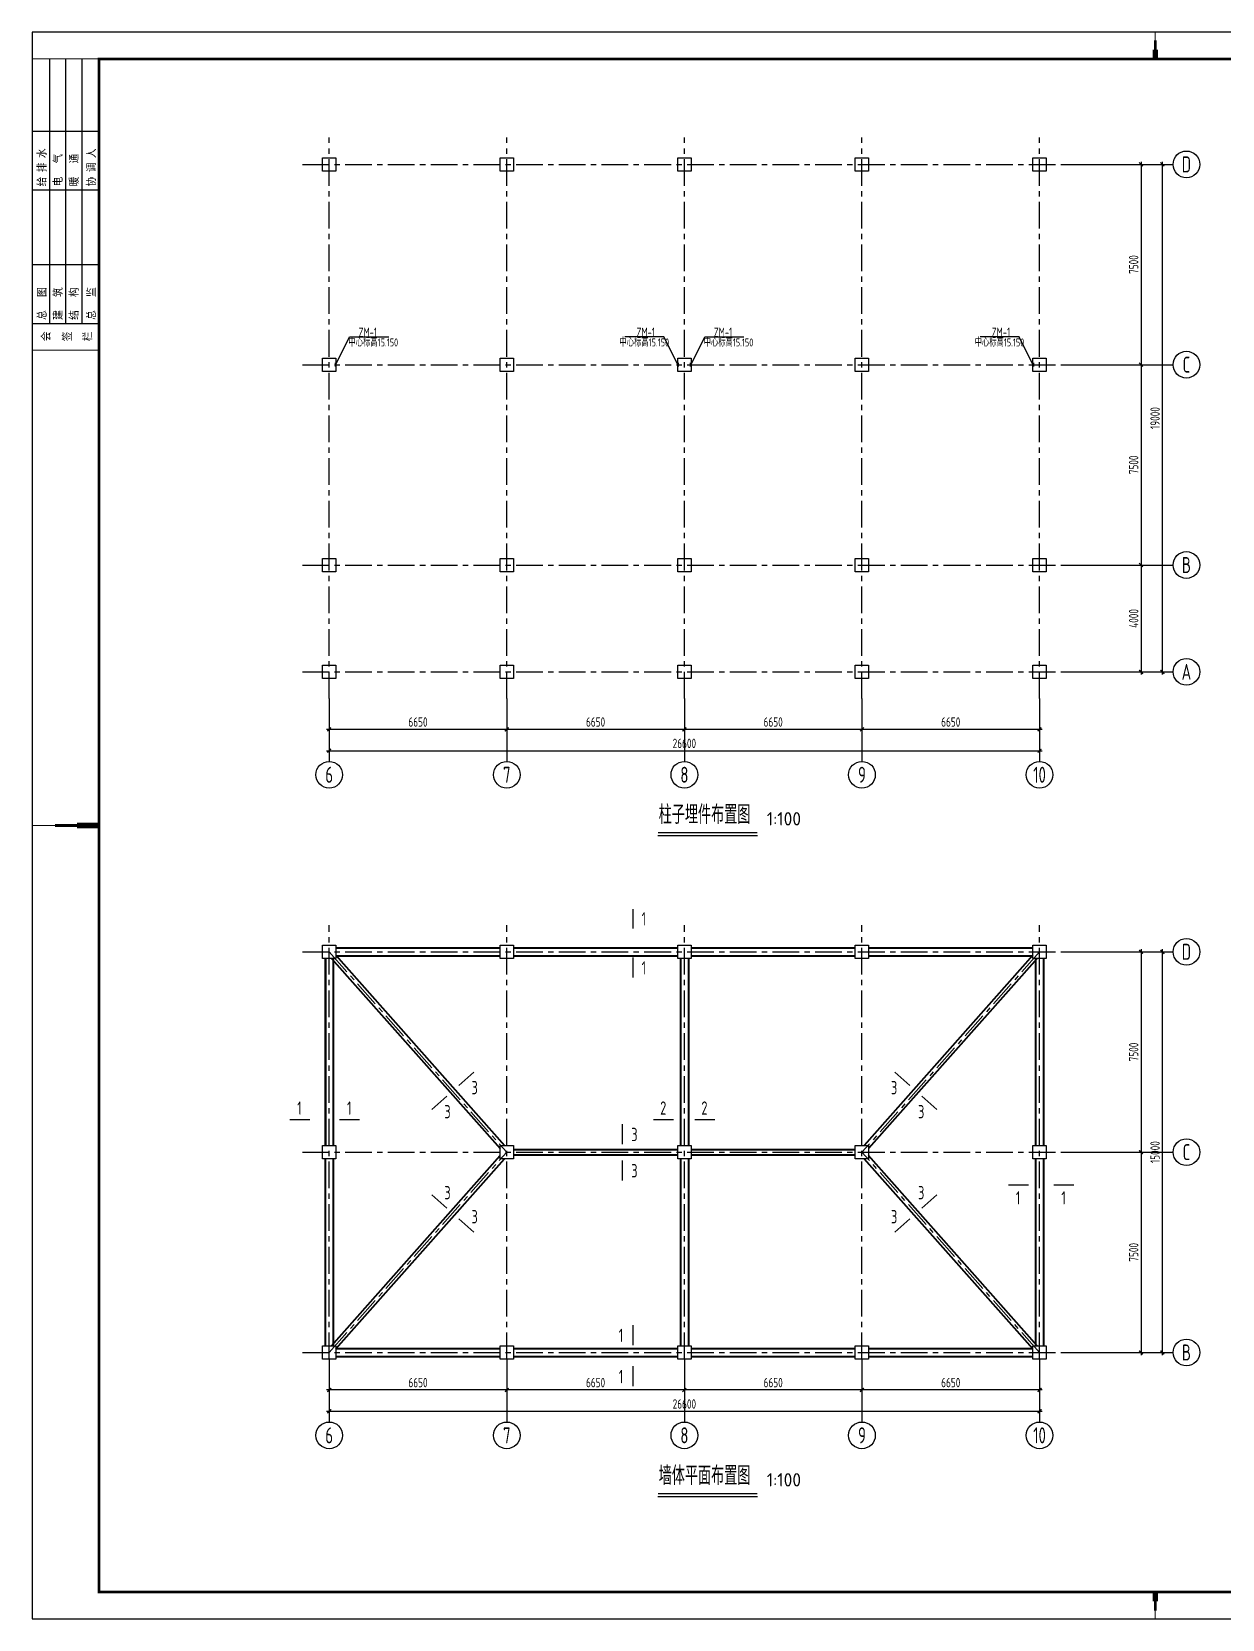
# Model space of a CAD drawing. Extents: x 665703 to 1047784, y -160603 to 92239.
# Drawn here: x 963647 to 1008227, y -89556 to -30121 of the extents above; entities that cross this region are included whole.
import ezdxf
from ezdxf.enums import TextEntityAlignment as Align

# ---------------------------------------------------------------- set-up
doc = ezdxf.new("R2010")
doc.units = 0
doc.header["$LTSCALE"] = 800
doc.linetypes.add('CENTER', pattern=[2, 1.25, -0.25, 0.25, -0.25])
doc.layers.get('0').update_dxf_attribs({"linetype": 'CONTINUOUS'})
doc.layers.get('Defpoints').update_dxf_attribs({"linetype": 'CONTINUOUS'})
for name, color, linetype in [('AXIS', 4, 'CENTER'), ('COLU', 3, 'CONTINUOUS'), ('DIM', 2, 'CONTINUOUS'), ('NUM', 7, 'CONTINUOUS'), ('TEXT', 7, 'CONTINUOUS'), ('THICK', 6, 'CONTINUOUS'), ('TK', 7, 'CONTINUOUS'), ('细线', 7, 'CONTINUOUS')]:
    doc.layers.add(name, color=color, linetype=linetype)
doc.layers.add('实体线', color=3, linetype='CONTINUOUS', lineweight=35)
doc.styles.add('BIAOZHU', font='tssdeng.shx', dxfattribs={"width": 0.7, "bigfont": 'tssdchn.shx'})
doc.styles.get("Standard").update_dxf_attribs({"font": 'tssdeng.shx', "width": 0.7, "bigfont": 'tssdchn.shx'})
doc.styles.add('TSSD_Axis', font='tssdeng.shx', dxfattribs={"width": 0.7, "bigfont": 'tssdchn.shx'})
doc.styles.add('TSSD_Dimension', font='Tssdeng.shx', dxfattribs={"width": 0.75, "bigfont": 'hztxt.shx'})
doc.styles.add('TSSD_Label', font='Tssdeng.shx', dxfattribs={"width": 0.7, "bigfont": 'hztxt.shx'})
doc.styles.add('TSSD_Norm', font='Tssdeng.shx', dxfattribs={"bigfont": 'hztxt.shx'})
doc.dimstyles.new('TSSD_100_100', dxfattribs={"dimtxt": 350, "dimasz": 100, "dimexe": 100, "dimexo": 250, "dimgap": 100, "dimtad": 1, "dimdec": 0, "dimzin": 0, "dimdsep": 46, "dimtxsty": 'TSSD_Dimension', "dimblk": 'ARCHTICK', "dimcen": 0, "dimdle": 100, "dimclrt": 7, "dimadec": 0, "dimazin": 0, "dimtfac": 1, "dimtdec": 0, "dimtix": 1, "dimtmove": 2, "dimatfit": 3, "dimldrblk": 'ARCHTICK', "dimfxl": 0, "dimtolj": 1, "dimtzin": 0, "dimarcsym": 0})

# ---------------------------------------------------------------- blocks, each defined once
blk = doc.blocks.new('ts_axno')
at = {"color": 0, "linetype": 'ByBlock', "lineweight": -2}
blk.add_circle((0, 0), 0.5, dxfattribs=at)
at = {"color": 0, "linetype": 'ByBlock', "lineweight": -2, "style": 'TSSD_Axis', "width": 0.7}
blk.add_attdef('A', text='', height=0.6, dxfattribs=at).set_placement((0, 0), align=Align.MIDDLE_CENTER)
blk = doc.blocks.new('_ArchTick')
at = {"color": 0, "const_width": 0.5}
blk.add_lwpolyline([(-0.71, -0.71), (0.71, 0.71)], dxfattribs=at)
blk = doc.blocks.new('*D295')
at = {"layer": 'Defpoints', "color": 0, "transparency": 16777216}
for p in [(994735, -55086), (1001385, -55086), (994735, -56239)]:
    blk.add_point(p, dxfattribs=at)
at = {"layer": 'DIM', "color": 0, "lineweight": -2, "transparency": 16777216}
for p, q in [((994735, -55336), (994735, -56339)), ((1001385, -55336), (1001385, -56339)), ((1001485, -56239), (994635, -56239))]:
    blk.add_line(p, q, dxfattribs=at)
at = {"layer": 'DIM', "color": 0, "lineweight": -2, "transparency": 16777216, "xscale": 100, "yscale": 100, "zscale": 100, "rotation": 180}
blk.add_blockref('_ArchTick', (994735, -56239), dxfattribs=at)
at = {"layer": 'DIM', "color": 0, "lineweight": -2, "transparency": 16777216, "xscale": 100, "yscale": 100, "zscale": 100}
blk.add_blockref('_ArchTick', (1001385, -56239), dxfattribs=at)
at = {"layer": 'DIM', "color": 7, "transparency": 16777216, "insert": (998060, -55964), "char_height": 350, "attachment_point": 5, "style": 'TSSD_Dimension'}
blk.add_mtext('\\A1;6650', dxfattribs=at)
blk = doc.blocks.new('*D296')
at = {"layer": 'Defpoints', "color": 0, "transparency": 16777216}
for p in [(988085, -55086), (994735, -55086), (988085, -56239)]:
    blk.add_point(p, dxfattribs=at)
at = {"layer": 'DIM', "color": 0, "lineweight": -2, "transparency": 16777216}
for p, q in [((988085, -55336), (988085, -56339)), ((994735, -55336), (994735, -56339)), ((994835, -56239), (987985, -56239))]:
    blk.add_line(p, q, dxfattribs=at)
at = {"layer": 'DIM', "color": 0, "lineweight": -2, "transparency": 16777216, "xscale": 100, "yscale": 100, "zscale": 100, "rotation": 180}
blk.add_blockref('_ArchTick', (988085, -56239), dxfattribs=at)
at = {"layer": 'DIM', "color": 0, "lineweight": -2, "transparency": 16777216, "xscale": 100, "yscale": 100, "zscale": 100}
blk.add_blockref('_ArchTick', (994735, -56239), dxfattribs=at)
at = {"layer": 'DIM', "color": 7, "transparency": 16777216, "insert": (991410, -55964), "char_height": 350, "attachment_point": 5, "style": 'TSSD_Dimension'}
blk.add_mtext('\\A1;6650', dxfattribs=at)
blk = doc.blocks.new('*D297')
at = {"layer": 'Defpoints', "color": 0, "transparency": 16777216}
for p in [(981435, -55086), (988085, -55086), (981435, -56239)]:
    blk.add_point(p, dxfattribs=at)
at = {"layer": 'DIM', "color": 0, "lineweight": -2, "transparency": 16777216}
for p, q in [((981435, -55336), (981435, -56339)), ((988085, -55336), (988085, -56339)), ((988185, -56239), (981335, -56239))]:
    blk.add_line(p, q, dxfattribs=at)
at = {"layer": 'DIM', "color": 0, "lineweight": -2, "transparency": 16777216, "xscale": 100, "yscale": 100, "zscale": 100, "rotation": 180}
blk.add_blockref('_ArchTick', (981435, -56239), dxfattribs=at)
at = {"layer": 'DIM', "color": 0, "lineweight": -2, "transparency": 16777216, "xscale": 100, "yscale": 100, "zscale": 100}
blk.add_blockref('_ArchTick', (988085, -56239), dxfattribs=at)
at = {"layer": 'DIM', "color": 7, "transparency": 16777216, "insert": (984760, -55964), "char_height": 350, "attachment_point": 5, "style": 'TSSD_Dimension'}
blk.add_mtext('\\A1;6650', dxfattribs=at)
blk = doc.blocks.new('*D298')
at = {"layer": 'Defpoints', "color": 0, "transparency": 16777216}
for p in [(974785, -55086), (981435, -55086), (974785, -56239)]:
    blk.add_point(p, dxfattribs=at)
at = {"layer": 'DIM', "color": 0, "lineweight": -2, "transparency": 16777216}
for p, q in [((974785, -55336), (974785, -56339)), ((981435, -55336), (981435, -56339)), ((981535, -56239), (974685, -56239))]:
    blk.add_line(p, q, dxfattribs=at)
at = {"layer": 'DIM', "color": 0, "lineweight": -2, "transparency": 16777216, "xscale": 100, "yscale": 100, "zscale": 100, "rotation": 180}
blk.add_blockref('_ArchTick', (974785, -56239), dxfattribs=at)
at = {"layer": 'DIM', "color": 0, "lineweight": -2, "transparency": 16777216, "xscale": 100, "yscale": 100, "zscale": 100}
blk.add_blockref('_ArchTick', (981435, -56239), dxfattribs=at)
at = {"layer": 'DIM', "color": 7, "transparency": 16777216, "insert": (978110, -55964), "char_height": 350, "attachment_point": 5, "style": 'TSSD_Dimension'}
blk.add_mtext('\\A1;6650', dxfattribs=at)
blk = doc.blocks.new('*D299')
at = {"layer": 'Defpoints', "color": 0, "transparency": 16777216}
for p in [(974785, -55086), (1001385, -55086), (1001385, -57039)]:
    blk.add_point(p, dxfattribs=at)
at = {"layer": 'DIM', "color": 0, "lineweight": -2, "transparency": 16777216}
for p, q in [((974785, -55336), (974785, -57139)), ((1001385, -55336), (1001385, -57139)), ((974685, -57039), (1001485, -57039))]:
    blk.add_line(p, q, dxfattribs=at)
at = {"layer": 'DIM', "color": 0, "lineweight": -2, "transparency": 16777216, "xscale": 100, "yscale": 100, "zscale": 100, "rotation": 180}
blk.add_blockref('_ArchTick', (974785, -57039), dxfattribs=at)
at = {"layer": 'DIM', "color": 0, "lineweight": -2, "transparency": 16777216, "xscale": 100, "yscale": 100, "zscale": 100}
blk.add_blockref('_ArchTick', (1001385, -57039), dxfattribs=at)
at = {"layer": 'DIM', "color": 7, "transparency": 16777216, "insert": (988085, -56764), "char_height": 350, "attachment_point": 5, "style": 'TSSD_Dimension'}
blk.add_mtext('\\A1;26600', dxfattribs=at)
blk = doc.blocks.new('*D300')
at = {"layer": 'Defpoints', "color": 0, "transparency": 16777216}
for p in [(1002385, -35086), (1002385, -42586), (1005185, -42586)]:
    blk.add_point(p, dxfattribs=at)
at = {"layer": 'DIM', "color": 0, "lineweight": -2, "transparency": 16777216}
for p, q in [((1005185, -34986), (1005185, -42686)), ((1002635, -35086), (1005285, -35086)), ((1002635, -42586), (1005285, -42586))]:
    blk.add_line(p, q, dxfattribs=at)
at = {"layer": 'DIM', "color": 0, "lineweight": -2, "transparency": 16777216, "xscale": 100, "yscale": 100, "zscale": 100}
for p, rotation in [((1005185, -35086), 90), ((1005185, -42586), 270)]:
    blk.add_blockref('_ArchTick', p, dxfattribs=dict(at, rotation=rotation))
at = {"layer": 'DIM', "color": 7, "transparency": 16777216, "insert": (1004910, -38836), "char_height": 350, "attachment_point": 5, "rotation": 90, "style": 'TSSD_Dimension'}
blk.add_mtext('\\A1;7500', dxfattribs=at)
blk = doc.blocks.new('*D301')
at = {"layer": 'Defpoints', "color": 0, "transparency": 16777216}
for p in [(1002385, -42586), (1002385, -50086), (1005185, -50086)]:
    blk.add_point(p, dxfattribs=at)
at = {"layer": 'DIM', "color": 0, "lineweight": -2, "transparency": 16777216}
for p, q in [((1002635, -42586), (1005285, -42586)), ((1005185, -42486), (1005185, -50186)), ((1002635, -50086), (1005285, -50086))]:
    blk.add_line(p, q, dxfattribs=at)
at = {"layer": 'DIM', "color": 0, "lineweight": -2, "transparency": 16777216, "xscale": 100, "yscale": 100, "zscale": 100}
for p, rotation in [((1005185, -42586), 90), ((1005185, -50086), 270)]:
    blk.add_blockref('_ArchTick', p, dxfattribs=dict(at, rotation=rotation))
at = {"layer": 'DIM', "color": 7, "transparency": 16777216, "insert": (1004910, -46336), "char_height": 350, "attachment_point": 5, "rotation": 90, "style": 'TSSD_Dimension'}
blk.add_mtext('\\A1;7500', dxfattribs=at)
blk = doc.blocks.new('*D302')
at = {"layer": 'Defpoints', "color": 0, "transparency": 16777216}
for p in [(1002385, -50086), (1002385, -54086), (1005185, -54086)]:
    blk.add_point(p, dxfattribs=at)
at = {"layer": 'DIM', "color": 0, "lineweight": -2, "transparency": 16777216}
for p, q in [((1002635, -50086), (1005285, -50086)), ((1005185, -49986), (1005185, -54186)), ((1002635, -54086), (1005285, -54086))]:
    blk.add_line(p, q, dxfattribs=at)
at = {"layer": 'DIM', "color": 0, "lineweight": -2, "transparency": 16777216, "xscale": 100, "yscale": 100, "zscale": 100}
for p, rotation in [((1005185, -50086), 90), ((1005185, -54086), 270)]:
    blk.add_blockref('_ArchTick', p, dxfattribs=dict(at, rotation=rotation))
at = {"layer": 'DIM', "color": 7, "transparency": 16777216, "insert": (1004910, -52086), "char_height": 350, "attachment_point": 5, "rotation": 90, "style": 'TSSD_Dimension'}
blk.add_mtext('\\A1;4000', dxfattribs=at)
blk = doc.blocks.new('*D303')
at = {"layer": 'Defpoints', "color": 0, "transparency": 16777216}
for p in [(1002385, -35086), (1005985, -35086), (1002385, -54086)]:
    blk.add_point(p, dxfattribs=at)
at = {"layer": 'DIM', "color": 0, "lineweight": -2, "transparency": 16777216}
for p, q in [((1005985, -54186), (1005985, -34986)), ((1002635, -35086), (1006085, -35086)), ((1002635, -54086), (1006085, -54086))]:
    blk.add_line(p, q, dxfattribs=at)
at = {"layer": 'DIM', "color": 0, "lineweight": -2, "transparency": 16777216, "xscale": 100, "yscale": 100, "zscale": 100}
for p, rotation in [((1005985, -35086), 90), ((1005985, -54086), 270)]:
    blk.add_blockref('_ArchTick', p, dxfattribs=dict(at, rotation=rotation))
at = {"layer": 'DIM', "color": 7, "transparency": 16777216, "insert": (1005710, -44586), "char_height": 350, "attachment_point": 5, "rotation": 90, "style": 'TSSD_Dimension'}
blk.add_mtext('\\A1;19000', dxfattribs=at)
blk = doc.blocks.new('*D304')
at = {"layer": 'Defpoints', "color": 0, "transparency": 16777216}
for p in [(994735, -79818), (1001385, -79818), (994735, -80971)]:
    blk.add_point(p, dxfattribs=at)
at = {"layer": 'DIM', "color": 0, "lineweight": -2, "transparency": 16777216}
for p, q in [((994735, -80068), (994735, -81071)), ((1001385, -80068), (1001385, -81071)), ((1001485, -80971), (994635, -80971))]:
    blk.add_line(p, q, dxfattribs=at)
at = {"layer": 'DIM', "color": 0, "lineweight": -2, "transparency": 16777216, "xscale": 100, "yscale": 100, "zscale": 100, "rotation": 180}
blk.add_blockref('_ArchTick', (994735, -80971), dxfattribs=at)
at = {"layer": 'DIM', "color": 0, "lineweight": -2, "transparency": 16777216, "xscale": 100, "yscale": 100, "zscale": 100}
blk.add_blockref('_ArchTick', (1001385, -80971), dxfattribs=at)
at = {"layer": 'DIM', "color": 7, "transparency": 16777216, "insert": (998060, -80696), "char_height": 350, "attachment_point": 5, "style": 'TSSD_Dimension'}
blk.add_mtext('\\A1;6650', dxfattribs=at)
blk = doc.blocks.new('*D305')
at = {"layer": 'Defpoints', "color": 0, "transparency": 16777216}
for p in [(988085, -79818), (994735, -79818), (988085, -80971)]:
    blk.add_point(p, dxfattribs=at)
at = {"layer": 'DIM', "color": 0, "lineweight": -2, "transparency": 16777216}
for p, q in [((988085, -80068), (988085, -81071)), ((994735, -80068), (994735, -81071)), ((994835, -80971), (987985, -80971))]:
    blk.add_line(p, q, dxfattribs=at)
at = {"layer": 'DIM', "color": 0, "lineweight": -2, "transparency": 16777216, "xscale": 100, "yscale": 100, "zscale": 100, "rotation": 180}
blk.add_blockref('_ArchTick', (988085, -80971), dxfattribs=at)
at = {"layer": 'DIM', "color": 0, "lineweight": -2, "transparency": 16777216, "xscale": 100, "yscale": 100, "zscale": 100}
blk.add_blockref('_ArchTick', (994735, -80971), dxfattribs=at)
at = {"layer": 'DIM', "color": 7, "transparency": 16777216, "insert": (991410, -80696), "char_height": 350, "attachment_point": 5, "style": 'TSSD_Dimension'}
blk.add_mtext('\\A1;6650', dxfattribs=at)
blk = doc.blocks.new('*D306')
at = {"layer": 'Defpoints', "color": 0, "transparency": 16777216}
for p in [(981435, -79818), (988085, -79818), (981435, -80971)]:
    blk.add_point(p, dxfattribs=at)
at = {"layer": 'DIM', "color": 0, "lineweight": -2, "transparency": 16777216}
for p, q in [((981435, -80068), (981435, -81071)), ((988085, -80068), (988085, -81071)), ((988185, -80971), (981335, -80971))]:
    blk.add_line(p, q, dxfattribs=at)
at = {"layer": 'DIM', "color": 0, "lineweight": -2, "transparency": 16777216, "xscale": 100, "yscale": 100, "zscale": 100, "rotation": 180}
blk.add_blockref('_ArchTick', (981435, -80971), dxfattribs=at)
at = {"layer": 'DIM', "color": 0, "lineweight": -2, "transparency": 16777216, "xscale": 100, "yscale": 100, "zscale": 100}
blk.add_blockref('_ArchTick', (988085, -80971), dxfattribs=at)
at = {"layer": 'DIM', "color": 7, "transparency": 16777216, "insert": (984760, -80696), "char_height": 350, "attachment_point": 5, "style": 'TSSD_Dimension'}
blk.add_mtext('\\A1;6650', dxfattribs=at)
blk = doc.blocks.new('*D307')
at = {"layer": 'Defpoints', "color": 0, "transparency": 16777216}
for p in [(974785, -79818), (981435, -79818), (974785, -80971)]:
    blk.add_point(p, dxfattribs=at)
at = {"layer": 'DIM', "color": 0, "lineweight": -2, "transparency": 16777216}
for p, q in [((974785, -80068), (974785, -81071)), ((981435, -80068), (981435, -81071)), ((981535, -80971), (974685, -80971))]:
    blk.add_line(p, q, dxfattribs=at)
at = {"layer": 'DIM', "color": 0, "lineweight": -2, "transparency": 16777216, "xscale": 100, "yscale": 100, "zscale": 100, "rotation": 180}
blk.add_blockref('_ArchTick', (974785, -80971), dxfattribs=at)
at = {"layer": 'DIM', "color": 0, "lineweight": -2, "transparency": 16777216, "xscale": 100, "yscale": 100, "zscale": 100}
blk.add_blockref('_ArchTick', (981435, -80971), dxfattribs=at)
at = {"layer": 'DIM', "color": 7, "transparency": 16777216, "insert": (978110, -80696), "char_height": 350, "attachment_point": 5, "style": 'TSSD_Dimension'}
blk.add_mtext('\\A1;6650', dxfattribs=at)
blk = doc.blocks.new('*D308')
at = {"layer": 'Defpoints', "color": 0, "transparency": 16777216}
for p in [(974785, -79818), (1001385, -79818), (1001385, -81771)]:
    blk.add_point(p, dxfattribs=at)
at = {"layer": 'DIM', "color": 0, "lineweight": -2, "transparency": 16777216}
for p, q in [((974785, -80068), (974785, -81871)), ((1001385, -80068), (1001385, -81871)), ((974685, -81771), (1001485, -81771))]:
    blk.add_line(p, q, dxfattribs=at)
at = {"layer": 'DIM', "color": 0, "lineweight": -2, "transparency": 16777216, "xscale": 100, "yscale": 100, "zscale": 100, "rotation": 180}
blk.add_blockref('_ArchTick', (974785, -81771), dxfattribs=at)
at = {"layer": 'DIM', "color": 0, "lineweight": -2, "transparency": 16777216, "xscale": 100, "yscale": 100, "zscale": 100}
blk.add_blockref('_ArchTick', (1001385, -81771), dxfattribs=at)
at = {"layer": 'DIM', "color": 7, "transparency": 16777216, "insert": (988085, -81496), "char_height": 350, "attachment_point": 5, "style": 'TSSD_Dimension'}
blk.add_mtext('\\A1;26600', dxfattribs=at)
blk = doc.blocks.new('*D309')
at = {"layer": 'Defpoints', "color": 0, "transparency": 16777216}
for p in [(1002385, -64568), (1002385, -72068), (1005185, -72068)]:
    blk.add_point(p, dxfattribs=at)
at = {"layer": 'DIM', "color": 0, "lineweight": -2, "transparency": 16777216}
for p, q in [((1002635, -64568), (1005285, -64568)), ((1005185, -64468), (1005185, -72168)), ((1002635, -72068), (1005285, -72068))]:
    blk.add_line(p, q, dxfattribs=at)
at = {"layer": 'DIM', "color": 0, "lineweight": -2, "transparency": 16777216, "xscale": 100, "yscale": 100, "zscale": 100}
for p, rotation in [((1005185, -64568), 90), ((1005185, -72068), 270)]:
    blk.add_blockref('_ArchTick', p, dxfattribs=dict(at, rotation=rotation))
at = {"layer": 'DIM', "color": 7, "transparency": 16777216, "insert": (1004910, -68318), "char_height": 350, "attachment_point": 5, "rotation": 90, "style": 'TSSD_Dimension'}
blk.add_mtext('\\A1;7500', dxfattribs=at)
blk = doc.blocks.new('*D310')
at = {"layer": 'Defpoints', "color": 0, "transparency": 16777216}
for p in [(1002385, -72068), (1002385, -79568), (1005185, -79568)]:
    blk.add_point(p, dxfattribs=at)
at = {"layer": 'DIM', "color": 0, "lineweight": -2, "transparency": 16777216}
for p, q in [((1002635, -72068), (1005285, -72068)), ((1005185, -71968), (1005185, -79668)), ((1002635, -79568), (1005285, -79568))]:
    blk.add_line(p, q, dxfattribs=at)
at = {"layer": 'DIM', "color": 0, "lineweight": -2, "transparency": 16777216, "xscale": 100, "yscale": 100, "zscale": 100}
for p, rotation in [((1005185, -72068), 90), ((1005185, -79568), 270)]:
    blk.add_blockref('_ArchTick', p, dxfattribs=dict(at, rotation=rotation))
at = {"layer": 'DIM', "color": 7, "transparency": 16777216, "insert": (1004910, -75818), "char_height": 350, "attachment_point": 5, "rotation": 90, "style": 'TSSD_Dimension'}
blk.add_mtext('\\A1;7500', dxfattribs=at)
blk = doc.blocks.new('*D311')
at = {"layer": 'Defpoints', "color": 0, "transparency": 16777216}
for p in [(1002385, -64568), (1005985, -64568), (1002635, -79568)]:
    blk.add_point(p, dxfattribs=at)
at = {"layer": 'DIM', "color": 0, "lineweight": -2, "transparency": 16777216}
for p, q in [((1002635, -64568), (1006085, -64568)), ((1005985, -79668), (1005985, -64468)), ((1002885, -79568), (1006085, -79568))]:
    blk.add_line(p, q, dxfattribs=at)
at = {"layer": 'DIM', "color": 0, "lineweight": -2, "transparency": 16777216, "xscale": 100, "yscale": 100, "zscale": 100}
for p, rotation in [((1005985, -64568), 90), ((1005985, -79568), 270)]:
    blk.add_blockref('_ArchTick', p, dxfattribs=dict(at, rotation=rotation))
at = {"layer": 'DIM', "color": 7, "transparency": 16777216, "insert": (1005710, -72068), "char_height": 350, "attachment_point": 5, "rotation": 90, "style": 'TSSD_Dimension'}
blk.add_mtext('\\A1;15000', dxfattribs=at)
blk = doc.blocks.new('_NONE')
at = {"color": 0, "linetype": 'ByBlock'}
blk.add_circle((0, 0), 0.25, dxfattribs=at)
blk = doc.blocks.new('MI')
at = {"layer": 'TK'}
for points, const_width in [([(42050, 58400), (42050, 58750)], 200), ([(42050, 58400), (42050, 59100)], 100), ([(42050, 59400), (42050, 58400)], 35), ([(0, 29700), (2500, 29700)], 35), ([(2500, 29700), (850, 29700)], 100), ([(2500, 29700), (1675, 29700)], 200), ([(83100, 29700), (83450, 29700)], 200), ([(83100, 29700), (83800, 29700)], 100), ([(84100, 29700), (83100, 29700)], 35), ([(42050, 1000), (42050, 650)], 200), ([(42050, 1000), (42050, 300)], 100), ([(42050, 0), (42050, 1000)], 35)]:
    blk.add_lwpolyline(points, dxfattribs=dict(at, const_width=const_width))

msp = doc.modelspace()

# ---------------------------------------------------------------- linework, layer by layer
at = {"layer": 'AXIS'}
for p, q in [((974785.2, -55085.8), (974785.2, -34085.8)), ((981435.2, -55085.8), (981435.2, -34085.8)), ((988085.2, -55085.8), (988085.2, -34085.8)), ((994735.2, -55085.8), (994735.2, -34085.8)), ((1001385.2, -55085.8), (1001385.2, -34085.8)), ((973785.2, -35085.8), (1002385.2, -35085.8)), ((973785.2, -42585.8), (1002385.2, -42585.8)), ((973785.2, -50085.8), (1002385.2, -50085.8)), ((973785.2, -54085.8), (1002385.2, -54085.8)), ((974785.2, -79817.6), (974785.2, -63567.6)), ((981435.2, -79817.6), (981435.2, -63567.6)), ((988085.2, -79817.6), (988085.2, -63567.6)), ((994735.2, -79817.6), (994735.2, -63567.6)), ((1001385.2, -79817.6), (1001385.2, -63567.6)), ((973785.2, -64567.6), (1002385.2, -64567.6)), ((974785.2, -64567.6), (981435.2, -72067.6)), ((1001385.2, -64567.6), (994735.2, -72067.6)), ((973785.2, -72067.6), (1002385.2, -72067.6)), ((974785.2, -79567.6), (981435.2, -72067.6)), ((1001385.2, -79567.6), (994735.2, -72067.6)), ((973785.2, -79567.6), (1002385.2, -79567.6))]:
    msp.add_line(p, q, dxfattribs=at)
at = {"layer": 'COLU'}
for points in [[(974535.2, -34835.8), (975035.2, -34835.8), (975035.2, -35335.8), (974535.2, -35335.8)], [(981185.2, -34835.8), (981685.2, -34835.8), (981685.2, -35335.8), (981185.2, -35335.8)], [(987835.2, -34835.8), (988335.2, -34835.8), (988335.2, -35335.8), (987835.2, -35335.8)], [(994485.2, -34835.8), (994985.2, -34835.8), (994985.2, -35335.8), (994485.2, -35335.8)], [(1001135.2, -34835.8), (1001635.2, -34835.8), (1001635.2, -35335.8), (1001135.2, -35335.8)], [(974535.2, -42335.8), (975035.2, -42335.8), (975035.2, -42835.8), (974535.2, -42835.8)], [(981185.2, -42335.8), (981685.2, -42335.8), (981685.2, -42835.8), (981185.2, -42835.8)], [(987835.2, -42335.8), (988335.2, -42335.8), (988335.2, -42835.8), (987835.2, -42835.8)], [(994485.2, -42335.8), (994985.2, -42335.8), (994985.2, -42835.8), (994485.2, -42835.8)], [(1001135.2, -42335.8), (1001635.2, -42335.8), (1001635.2, -42835.8), (1001135.2, -42835.8)], [(974535.2, -49835.8), (975035.2, -49835.8), (975035.2, -50335.8), (974535.2, -50335.8)], [(981185.2, -49835.8), (981685.2, -49835.8), (981685.2, -50335.8), (981185.2, -50335.8)], [(987835.2, -49835.8), (988335.2, -49835.8), (988335.2, -50335.8), (987835.2, -50335.8)], [(994485.2, -49835.8), (994985.2, -49835.8), (994985.2, -50335.8), (994485.2, -50335.8)], [(1001135.2, -49835.8), (1001635.2, -49835.8), (1001635.2, -50335.8), (1001135.2, -50335.8)], [(974535.2, -53835.8), (975035.2, -53835.8), (975035.2, -54335.8), (974535.2, -54335.8)], [(981185.2, -53835.8), (981685.2, -53835.8), (981685.2, -54335.8), (981185.2, -54335.8)], [(987835.2, -53835.8), (988335.2, -53835.8), (988335.2, -54335.8), (987835.2, -54335.8)], [(994485.2, -53835.8), (994985.2, -53835.8), (994985.2, -54335.8), (994485.2, -54335.8)], [(1001135.2, -53835.8), (1001635.2, -53835.8), (1001635.2, -54335.8), (1001135.2, -54335.8)], [(974535.2, -64317.6), (975035.2, -64317.6), (975035.2, -64817.6), (974535.2, -64817.6)], [(981185.2, -64317.6), (981685.2, -64317.6), (981685.2, -64817.6), (981185.2, -64817.6)], [(987835.2, -64317.6), (988335.2, -64317.6), (988335.2, -64817.6), (987835.2, -64817.6)], [(994485.2, -64317.6), (994985.2, -64317.6), (994985.2, -64817.6), (994485.2, -64817.6)], [(1001135.2, -64317.6), (1001635.2, -64317.6), (1001635.2, -64817.6), (1001135.2, -64817.6)], [(974535.2, -71817.6), (975035.2, -71817.6), (975035.2, -72317.6), (974535.2, -72317.6)], [(981185.2, -71817.6), (981685.2, -71817.6), (981685.2, -72317.6), (981185.2, -72317.6)], [(987835.2, -71817.6), (988335.2, -71817.6), (988335.2, -72317.6), (987835.2, -72317.6)], [(994485.2, -71817.6), (994985.2, -71817.6), (994985.2, -72317.6), (994485.2, -72317.6)], [(1001135.2, -71817.6), (1001635.2, -71817.6), (1001635.2, -72317.6), (1001135.2, -72317.6)], [(974535.2, -79317.6), (975035.2, -79317.6), (975035.2, -79817.6), (974535.2, -79817.6)], [(981185.2, -79317.6), (981685.2, -79317.6), (981685.2, -79817.6), (981185.2, -79817.6)], [(987835.2, -79317.6), (988335.2, -79317.6), (988335.2, -79817.6), (987835.2, -79817.6)], [(994485.2, -79317.6), (994985.2, -79317.6), (994985.2, -79817.6), (994485.2, -79817.6)], [(1001135.2, -79317.6), (1001635.2, -79317.6), (1001635.2, -79817.6), (1001135.2, -79817.6)]]:
    msp.add_lwpolyline(points, close=True, dxfattribs=at)
at = {"layer": 'NUM'}
for p, q in [((1002385.2, -35085.8), (1006385.2, -35085.8)), ((1002385.2, -42585.8), (1006385.2, -42585.8)), ((1002385.2, -50085.8), (1006385.2, -50085.8)), ((1002385.2, -54085.8), (1006385.2, -54085.8)), ((974785.2, -55085.8), (974785.2, -57439.1)), ((981435.2, -55085.8), (981435.2, -57439.1)), ((988085.2, -55085.8), (988085.2, -57439.1)), ((994735.2, -55085.8), (994735.2, -57439.1)), ((1001385.2, -55085.8), (1001385.2, -57439.1)), ((1002385.2, -64567.6), (1006385.2, -64567.6)), ((1002385.2, -72067.6), (1006385.2, -72067.6)), ((1002385.2, -79567.6), (1006385.2, -79567.6)), ((974785.2, -79817.6), (974785.2, -82170.9)), ((981435.2, -79817.6), (981435.2, -82170.9)), ((988085.2, -79817.6), (988085.2, -82170.9)), ((994735.2, -79817.6), (994735.2, -82170.9)), ((1001385.2, -79817.6), (1001385.2, -82170.9))]:
    msp.add_line(p, q, dxfattribs=at)
for points in [[(987092.8, -60111.3, 50, 50, 0), (990819.1, -60111.3, 50, 50, 0)], [(987092.8, -84859.4, 50, 50, 0), (990819.1, -84859.4, 50, 50, 0)]]:
    msp.add_lwpolyline(points, format="xyseb", dxfattribs=at)
for points in [[(987092.8, -60211.3), (990819.1, -60211.3)], [(987092.8, -84959.4), (990819.1, -84959.4)]]:
    msp.add_lwpolyline(points, dxfattribs=at)
at = {"layer": 'THICK'}
for p, q in [((986167.8, -63696), (986167.8, -62971)), ((986167.8, -65535.1), (986167.8, -64785.1)), ((980205.1, -69074.1), (979643.9, -69571.7)), ((995965.3, -69074.1), (996526.5, -69571.7)), ((979190, -69974.1), (978628.8, -70471.7)), ((996980.3, -69974.1), (997541.5, -70471.7)), ((973307.3, -70839.4), (974057.3, -70839.4)), ((975172.7, -70839.4), (975922.7, -70839.4)), ((985765.3, -71771.3), (985765.3, -71021.3)), ((986928.9, -70839.4), (987678.9, -70839.4)), ((988472.7, -70839.4), (989222.7, -70839.4)), ((985765.3, -73127.8), (985765.3, -72377.8)), ((979190, -74161.1), (978628.8, -73663.6)), ((996980.3, -74161.1), (997541.5, -73663.6)), ((1000217.6, -73291.1), (1000967.6, -73291.1)), ((1001922.4, -73291.1), (1002672.4, -73291.1)), ((980205.1, -75061.1), (979643.9, -74563.6)), ((995965.3, -75061.1), (996526.5, -74563.6)), ((986167.8, -79290.6), (986167.8, -78540.6)), ((986167.8, -80833), (986167.8, -80083))]:
    msp.add_line(p, q, dxfattribs=at)
at = {"layer": 'TK', "color": 2}
for p, q in [((964316.6, -31138.3), (964316.6, -41038.3)), ((964916.6, -31138.3), (964916.6, -41038.3)), ((965516.6, -31138.3), (965516.6, -41038.3)), ((963666.6, -33838.3), (966166.6, -33838.3)), ((963666.6, -36038.3), (966166.6, -36038.3)), ((963666.6, -38838.3), (966166.6, -38838.3)), ((963666.6, -41038.3), (966166.6, -41038.3))]:
    msp.add_line(p, q, dxfattribs=at)
msp.add_lwpolyline([(1047766.6, -30138.3), (963666.6, -30138.3), (963666.6, -89538.3), (1047766.6, -89538.3)], close=True, dxfattribs=at)
for points, const_width in [([(963666.6, -31138.3), (966166.6, -31138.3), (966166.6, -42038.3), (963666.6, -42038.3)], 40), ([(966166.6, -31138.3), (1046766.6, -31138.3), (1046766.6, -88538.3), (966166.6, -88538.3)], 100)]:
    msp.add_lwpolyline(points, close=True, dxfattribs=dict(at, const_width=const_width))
at = {"layer": '实体线'}
for p, q in [((975035.2, -64417.6), (981185.2, -64417.6)), ((975035.2, -64698.8), (981347.2, -71817.6)), ((975035.2, -64717.6), (981185.2, -64717.6)), ((981685.2, -64417.6), (987835.2, -64417.6)), ((981685.2, -64717.6), (987835.2, -64717.6)), ((988335.2, -64417.6), (994485.2, -64417.6)), ((988335.2, -64717.6), (994485.2, -64717.6)), ((1001135.2, -64698.8), (994823.2, -71817.6)), ((994985.2, -64417.6), (1001135.2, -64417.6)), ((994985.2, -64717.6), (1001135.2, -64717.6)), ((974635.2, -64817.6), (974635.2, -71817.6)), ((974641.4, -64817.6), (974641.4, -71817.6)), ((974873.2, -64817.6), (981185.2, -71936.4)), ((974935.2, -64817.6), (974935.2, -71817.6)), ((987935.2, -64817.6), (987935.2, -71817.6)), ((988235.2, -64817.6), (988235.2, -71817.6)), ((1001297.2, -64817.6), (994985.2, -71936.4)), ((1001235.2, -64817.6), (1001235.2, -71817.6)), ((1001535.2, -64817.6), (1001535.2, -71817.6)), ((974635.2, -72317.6), (974635.2, -79317.6)), ((974873.2, -79317.6), (981185.2, -72198.8)), ((974935.2, -72317.6), (974935.2, -79317.6)), ((975035.2, -79436.4), (981347.2, -72317.6)), ((981685.2, -71967.6), (987835.2, -71967.6)), ((981685.2, -72167.6), (987835.2, -72167.6)), ((987935.2, -72317.6), (987935.2, -79317.6)), ((988235.2, -72317.6), (988235.2, -79317.6)), ((988335.2, -71967.6), (994485.2, -71967.6)), ((988335.2, -72167.6), (994485.2, -72167.6)), ((1001135.2, -79436.4), (994823.2, -72317.6)), ((1001297.2, -79317.6), (994985.2, -72198.8)), ((1001235.2, -72317.6), (1001235.2, -79317.6)), ((1001535.2, -72317.6), (1001535.2, -79317.6)), ((975035.2, -79417.6), (981185.2, -79417.6)), ((981685.2, -79417.6), (987835.2, -79417.6)), ((988335.2, -79417.6), (994485.2, -79417.6)), ((994985.2, -79417.6), (1001135.2, -79417.6)), ((975035.2, -79717.6), (981185.2, -79717.6)), ((981685.2, -79717.6), (987835.2, -79717.6)), ((988335.2, -79717.6), (994485.2, -79717.6)), ((994985.2, -79717.6), (1001135.2, -79717.6))]:
    msp.add_line(p, q, dxfattribs=at)
at = {"layer": '细线'}
for points in [[(975035.4, -42573.6), (975550.3, -41547.5), (977012.6, -41547.5)], [(987834.9, -42573.6), (987320.1, -41547.5), (985857.7, -41547.5)], [(988335.4, -42573.6), (988850.3, -41547.5), (990312.6, -41547.5)], [(1001134.9, -42573.6), (1000620.1, -41547.5), (999157.7, -41547.5)]]:
    msp.add_lwpolyline(points, dxfattribs=at)
at = {"layer": '细线', "const_width": 50}
for points in [[(975009.4, -42509.8), (975009.4, -42659.7)], [(987860.9, -42509.8), (987860.9, -42659.7)], [(988309.4, -42509.8), (988309.4, -42659.7)], [(1001160.9, -42509.8), (1001160.9, -42659.7)]]:
    msp.add_lwpolyline(points, dxfattribs=at)

# ---------------------------------------------------------------- block references
at = {"layer": 'NUM'}
ref = msp.add_blockref('ts_axno', (1006885.2, -35085.8), dxfattribs=dict(at, xscale=1000, yscale=1000, zscale=1000))
ref.add_attrib('D', 'D', dxfattribs={"height": 600, "style": 'TSSD_Axis', "width": 0.7}).set_placement((1006885.2, -35085.8), align=Align.MIDDLE_CENTER)
ref = msp.add_blockref('ts_axno', (1006885.2, -42585.8), dxfattribs=dict(at, xscale=1000, yscale=1000, zscale=1000))
ref.add_attrib('C', 'C', dxfattribs={"height": 600, "style": 'TSSD_Axis', "width": 0.7}).set_placement((1006885.2, -42585.8), align=Align.MIDDLE_CENTER)
ref = msp.add_blockref('ts_axno', (1006885.2, -50085.8), dxfattribs=dict(at, xscale=1000, yscale=1000, zscale=1000))
ref.add_attrib('B', 'B', dxfattribs={"height": 600, "style": 'TSSD_Axis', "width": 0.7}).set_placement((1006885.2, -50085.8), align=Align.MIDDLE_CENTER)
ref = msp.add_blockref('ts_axno', (1006885.2, -54085.8), dxfattribs=dict(at, xscale=1000, yscale=1000, zscale=1000))
ref.add_attrib('A', 'A', dxfattribs={"height": 600, "style": 'TSSD_Axis', "width": 0.7}).set_placement((1006885.2, -54085.8), align=Align.MIDDLE_CENTER)
ref = msp.add_blockref('ts_axno', (974785.2, -57939.1), dxfattribs=dict(at, xscale=1000, yscale=1000, zscale=1000))
ref.add_attrib('6', '6', dxfattribs={"height": 600, "style": 'TSSD_Axis', "width": 0.7}).set_placement((974785.2, -57939.1), align=Align.MIDDLE_CENTER)
ref = msp.add_blockref('ts_axno', (981435.2, -57939.1), dxfattribs=dict(at, xscale=1000, yscale=1000, zscale=1000))
ref.add_attrib('7', '7', dxfattribs={"height": 600, "style": 'TSSD_Axis', "width": 0.7}).set_placement((981435.2, -57939.1), align=Align.MIDDLE_CENTER)
ref = msp.add_blockref('ts_axno', (988085.2, -57939.1), dxfattribs=dict(at, xscale=1000, yscale=1000, zscale=1000))
ref.add_attrib('8', '8', dxfattribs={"height": 600, "style": 'TSSD_Axis', "width": 0.7}).set_placement((988085.2, -57939.1), align=Align.MIDDLE_CENTER)
ref = msp.add_blockref('ts_axno', (994735.2, -57939.1), dxfattribs=dict(at, xscale=1000, yscale=1000, zscale=1000))
ref.add_attrib('9', '9', dxfattribs={"height": 600, "style": 'TSSD_Axis', "width": 0.7}).set_placement((994735.2, -57939.1), align=Align.MIDDLE_CENTER)
ref = msp.add_blockref('ts_axno', (1001385.2, -57939.1), dxfattribs=dict(at, xscale=1000, yscale=1000, zscale=1000))
ref.add_attrib('10', '10', dxfattribs={"height": 600, "style": 'TSSD_Axis', "width": 0.7}).set_placement((1001385.2, -57939.1), align=Align.MIDDLE_CENTER)
ref = msp.add_blockref('ts_axno', (1006885.2, -64567.6), dxfattribs=dict(at, xscale=1000, yscale=1000, zscale=1000))
ref.add_attrib('D', 'D', dxfattribs={"height": 600, "style": 'TSSD_Axis', "width": 0.7}).set_placement((1006885.2, -64567.6), align=Align.MIDDLE_CENTER)
ref = msp.add_blockref('ts_axno', (1006885.2, -72067.6), dxfattribs=dict(at, xscale=1000, yscale=1000, zscale=1000))
ref.add_attrib('C', 'C', dxfattribs={"height": 600, "style": 'TSSD_Axis', "width": 0.7}).set_placement((1006885.2, -72067.6), align=Align.MIDDLE_CENTER)
ref = msp.add_blockref('ts_axno', (1006885.2, -79567.6), dxfattribs=dict(at, xscale=1000, yscale=1000, zscale=1000))
ref.add_attrib('B', 'B', dxfattribs={"height": 600, "style": 'TSSD_Axis', "width": 0.7}).set_placement((1006885.2, -79567.6), align=Align.MIDDLE_CENTER)
ref = msp.add_blockref('ts_axno', (974785.2, -82670.9), dxfattribs=dict(at, xscale=1000, yscale=1000, zscale=1000))
ref.add_attrib('6', '6', dxfattribs={"height": 600, "style": 'TSSD_Axis', "width": 0.7}).set_placement((974785.2, -82670.9), align=Align.MIDDLE_CENTER)
ref = msp.add_blockref('ts_axno', (981435.2, -82670.9), dxfattribs=dict(at, xscale=1000, yscale=1000, zscale=1000))
ref.add_attrib('7', '7', dxfattribs={"height": 600, "style": 'TSSD_Axis', "width": 0.7}).set_placement((981435.2, -82670.9), align=Align.MIDDLE_CENTER)
ref = msp.add_blockref('ts_axno', (988085.2, -82670.9), dxfattribs=dict(at, xscale=1000, yscale=1000, zscale=1000))
ref.add_attrib('8', '8', dxfattribs={"height": 600, "style": 'TSSD_Axis', "width": 0.7}).set_placement((988085.2, -82670.9), align=Align.MIDDLE_CENTER)
ref = msp.add_blockref('ts_axno', (994735.2, -82670.9), dxfattribs=dict(at, xscale=1000, yscale=1000, zscale=1000))
ref.add_attrib('9', '9', dxfattribs={"height": 600, "style": 'TSSD_Axis', "width": 0.7}).set_placement((994735.2, -82670.9), align=Align.MIDDLE_CENTER)
ref = msp.add_blockref('ts_axno', (1001385.2, -82670.9), dxfattribs=dict(at, xscale=1000, yscale=1000, zscale=1000))
ref.add_attrib('10', '10', dxfattribs={"height": 600, "style": 'TSSD_Axis', "width": 0.7}).set_placement((1001385.2, -82670.9), align=Align.MIDDLE_CENTER)
at = {"layer": 'TK', "color": 2}
msp.add_blockref('MI', (963666.6, -89538.3), dxfattribs=at)
at = {"layer": '细线', "yscale": 1.5, "zscale": 1.5}
for p, xscale, rotation in [((975035.2, -42573.3), 1.500000000111678, 219.3484437417024), ((987835.2, -42573.3), -1.500000000111678, 140.6515562582977), ((988335.2, -42573.3), 1.500000000111678, 219.3484437417024), ((1001135.2, -42573.3), -1.500000000111678, 140.6515562582977)]:
    msp.add_blockref('_NONE', p, dxfattribs=dict(at, xscale=xscale, rotation=rotation))

# ---------------------------------------------------------------- texts
at = {"layer": 'NUM', "style": 'TSSD_Norm', "width": 0.7}
for s, p in [('柱子埋件布置图', (987125.1, -59987.8)), ('墙体平面布置图', (987125.1, -84735.9))]:
    msp.add_text(s, height=700, dxfattribs=at).set_placement(p, align=Align.BOTTOM_LEFT)
at = {"layer": 'NUM', "style": 'TSSD_Norm'}
for p in [(991169.1, -59987.8), (991169.1, -84735.9)]:
    msp.add_text('1:100', height=500, dxfattribs=at).set_placement(p, align=Align.BOTTOM_LEFT)
at = {"layer": 'TEXT', "style": 'TSSD_Label', "width": 0.7}
for s, p in [('1', (986567.9, -63332.2)), ('1', (986567.9, -65171.3)), ('3', (980231.3, -69652)), ('3', (995939, -69652)), ('1', (973671, -70417.2)), ('1', (975536.5, -70417.2)), ('3', (979216.3, -70552)), ('2', (987292.7, -70417.2)), ('2', (988836.5, -70417.2)), ('3', (996954.1, -70552)), ('3', (986215.1, -71407.5)), ('3', (986215.1, -72764.1)), ('3', (979216.3, -73583.2)), ('3', (996954.1, -73583.2)), ('1', (1000581.4, -73780.4)), ('1', (1002286.2, -73780.4)), ('3', (980231.3, -74483.2)), ('3', (995939, -74483.2)), ('1', (985713, -78926.9)), ('1', (985713, -80469.2))]:
    msp.add_text(s, height=500, dxfattribs=at).set_placement(p, align=Align.MIDDLE)
at = {"layer": 'TK', "color": 2, "style": 'TSSD_Dimension', "width": 0.9}
for s, p in [('给 排 水', (964202.5, -35908.4)), ('电   气', (964802.5, -35908.4)), ('暖   通', (965402.5, -35908.4)), ('协 调 人', (966052.5, -35908.4)), ('总   图', (964202.5, -40908.4)), ('建   筑', (964802.5, -40908.4)), ('结   构', (965402.5, -40908.4)), ('总   监', (966052.5, -40908.4)), ('会', (964354.3, -41706)), ('签', (965151.4, -41706)), ('栏', (965910.4, -41706))]:
    msp.add_text(s, height=300, rotation=90, dxfattribs=at).set_placement(p)
at = {"layer": '细线', "width": 0.7}
for p in [(975506.5, -41903.8), (985654.1, -41903.8), (988806.5, -41903.8), (998954.1, -41903.8)]:
    msp.add_text('中心标高15.150', height=300, dxfattribs=at).set_placement(p)
at = {"layer": '细线', "char_height": 350, "style": 'BIAOZHU'}
for insert, attachment_point in [((975887.2, -41372.4), 4), ((986983.1, -41372.4), 6), ((989187.2, -41372.4), 4), ((1000283.1, -41372.4), 6)]:
    msp.add_mtext('ZM-1', dxfattribs=dict(at, insert=insert, attachment_point=attachment_point))

# ---------------------------------------------------------------- dimensions: what is measured, and where the dimension line sits
at = {"layer": 'DIM'}
for base, p1, p2, angle, picture, middle in [((1005185.2, -42585.8), (1002385.2, -35085.8), (1002385.2, -42585.8), 270, '*D300', (1004910.2, -38835.8)), ((1005985.2, -35085.8), (1002385.2, -54085.8), (1002385.2, -35085.8), 270, '*D303', (1005710.2, -44585.8)), ((1005185.2, -50085.8), (1002385.2, -42585.8), (1002385.2, -50085.8), 270, '*D301', (1004910.2, -46335.8)), ((1005185.2, -54085.8), (1002385.2, -50085.8), (1002385.2, -54085.8), 270, '*D302', (1004910.2, -52085.8)), ((974785.2, -56239.1), (981435.2, -55085.8), (974785.2, -55085.8), 180, '*D298', (978110.2, -55964.1)), ((1001385.2, -57039.1), (974785.2, -55085.8), (1001385.2, -55085.8), 180, '*D299', (988085.2, -56764.1)), ((981435.2, -56239.1), (988085.2, -55085.8), (981435.2, -55085.8), 180, '*D297', (984760.2, -55964.1)), ((988085.2, -56239.1), (994735.2, -55085.8), (988085.2, -55085.8), 180, '*D296', (991410.2, -55964.1)), ((994735.2, -56239.1), (1001385.2, -55085.8), (994735.2, -55085.8), 180, '*D295', (998060.2, -55964.1)), ((1005185.2, -72067.6), (1002385.2, -64567.6), (1002385.2, -72067.6), 270, '*D309', (1004910.2, -68317.6)), ((1005985.2, -64567.6), (1002635.2, -79567.6), (1002385.2, -64567.6), 270, '*D311', (1005710.2, -72067.6)), ((1005185.2, -79567.6), (1002385.2, -72067.6), (1002385.2, -79567.6), 270, '*D310', (1004910.2, -75817.6)), ((974785.2, -80970.9), (981435.2, -79817.6), (974785.2, -79817.6), 180, '*D307', (978110.2, -80695.9)), ((1001385.2, -81770.9), (974785.2, -79817.6), (1001385.2, -79817.6), 180, '*D308', (988085.2, -81495.9)), ((981435.2, -80970.9), (988085.2, -79817.6), (981435.2, -79817.6), 180, '*D306', (984760.2, -80695.9)), ((988085.2, -80970.9), (994735.2, -79817.6), (988085.2, -79817.6), 180, '*D305', (991410.2, -80695.9)), ((994735.2, -80970.9), (1001385.2, -79817.6), (994735.2, -79817.6), 180, '*D304', (998060.2, -80695.9))]:
    dim = msp.add_linear_dim(base=base, p1=p1, p2=p2, angle=angle, dimstyle='TSSD_100_100', dxfattribs=at)
    dim.commit()
    dim.dimension.update_dxf_attribs({"geometry": picture, "text_midpoint": middle})

doc.saveas('drawing.dxf')
